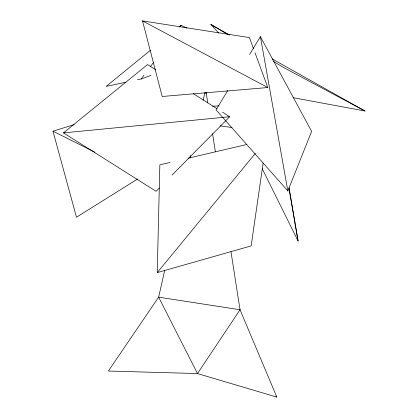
<?xml version="1.0" encoding="UTF-8"?>
<svg xmlns="http://www.w3.org/2000/svg" width="418" height="418" viewBox="0 0 418 418"><rect width="100%" height="100%" fill="white"/><g stroke="black" fill="none" stroke-linecap="round" stroke-linejoin="round"><path stroke-width="0.63" d="M263.141 163.004L251.155 245.894L157.246 272.62L159.843 164.817L170.001 162.44M164.676 270.467L158.641 297.161L108.372 371.038L197.479 373.561L276.836 397.1L240.036 309.754L230.987 251.74M190.112 157.957L190.686 155.418M203.19 100.116L204.914 92.488M227.8 90.45L216.038 109.856L287.85 190.942L311.624 131.372L260.398 36.659L249.645 54.403M137.397 79.786L141.232 78.976L143.938 75.329M150.517 66.478L153.615 62.308M179.928 26.888L181.088 25.326L186.94 28.158M157.246 272.62L255.314 153.448M159.253 188.037L156.05 191.277L63.463 132.887L147.533 64.581L155.799 69.832M172.054 175.074L229.67 116.747L222.507 112.196M150.391 50.332L106.109 86.406L125.907 82.221M179.076 26.966L181.088 25.326M137.538 179.024L76.484 217.224L52.976 131.2L74.164 124.595M141.232 78.976L151.002 75.371M188.408 158.135L246.808 144.476M63.463 132.887L229.67 116.747M255.032 52.825L267.802 87.545L162.189 96.485L142.512 20.9L249.431 37.594L253.46 48.556M212.527 106.25L219.022 105.817M220.338 125.891L231.953 127.506M293.17 97.681L365.024 111.026L272.301 58.975M52.976 131.2L94.829 152.11M142.512 20.9L267.802 87.545M365.024 111.026L284.036 67.753L273.424 61.477M218.792 33.1L210.86 24.49L229.634 35.028M210.86 24.49L227.617 34.396M193.288 93.642L216.994 108.696M275.969 396.123L276.836 397.1M262.243 168.736L298.102 241.102L289.031 187.729M260.398 36.659L287.85 190.942M289.057 188.758L298.102 241.102M206.137 92.535L207.746 102.844M212.574 133.786L215.39 151.833M205.87 92.556L205.964 93.857M240.036 309.754L197.479 373.561L158.641 297.161L240.036 309.754"/></g></svg>
